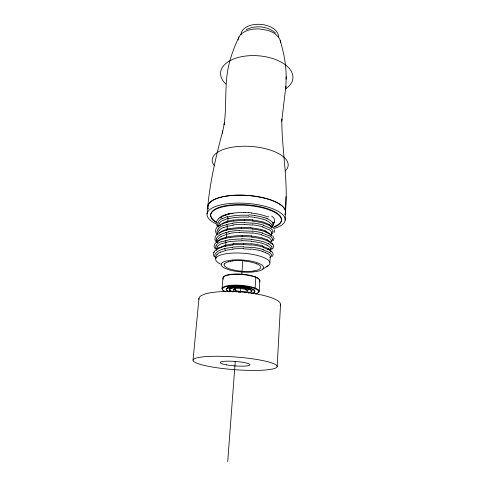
<?xml version="1.0" encoding="UTF-8"?>
<svg xmlns="http://www.w3.org/2000/svg" width="486" height="486" viewBox="0 0 486 486"><rect width="100%" height="100%" fill="white"/><g stroke="black" fill="none" stroke-linecap="round" stroke-linejoin="round"><path stroke-width="0.73" d="M285.944 196.557L285.148 220.237M285.519 211.149C288.392 180.312 281.686 149.779 281.789 119.027L281.734 121.202L285.877 86.186M286.12 79.127C286.479 66.035 283.933 53.071 280.209 40.575M285.798 88.695L286.205 76.594M208.13 208.865L207.747 207.012L208.208 204.825A39.955 14.38 4.3 0 1 214.369 199.491L215.255 199.084A38.333 13.808 4.3 0 1 235.4 195.232L240.102 195.153A40.63 14.592 4.3 0 1 254.646 196.21L260.861 197.267A38.57 13.894 4.3 0 1 279.979 204.357L280.768 204.885A39.694 14.282 4.3 0 1 285.568 211.538L284.99 214.435A39.026 14.045 4.3 0 0 247.362 195.415A39.026 14.045 4.3 0 0 208.154 208.956M277.148 366.651A42.179 6.354 4.3 0 0 215.304 356.268A42.179 6.354 4.3 0 0 212.868 367.124A42.179 6.354 4.3 0 0 277.148 366.651L280.525 304.807M259.19 291.229L259.882 280.629M249.354 287.87L249.081 289.34M227.709 461.7L235.273 361.134M240.442 292.329L240.728 288.55M241.809 274.183L242.836 260.575M269.851 262.379L270.295 256.644L270.076 257.708M235.667 288.174L235.491 290.421A0.844 0.614 -70 0 1 234.787 291.327M232.338 286.667L232.344 286.333M228.268 286.649L229.665 287.026L228.651 286.831M228.377 286.825C226.488 286.473 230.321 287.584 228.62 286.904L228.505 286.6M229.811 286.91L228.742 286.631L229.301 286.454M229.544 286.71L229.884 286.655L229.155 286.582M229.149 286.661L229.878 286.74M230.06 289.553L229.878 291.8A14.173 3.548 4.3 0 1 230.856 286.977A14.173 3.548 4.3 0 1 250.333 288.344A14.173 3.548 4.3 0 1 251.341 293.313M230.388 286.29L230.546 286.6L230.662 286.297M227.922 287.074L228.043 287.001M238.17 39.986L238.687 37.592L240.048 35.326A21.7 12.782 4.3 0 1 244.968 31.554L246.59 30.831A20.612 12.156 4.3 0 1 249.269 29.944A21.542 12.679 4.3 0 1 259.536 28.941L267.822 30.405A21.773 12.818 4.3 0 1 275.447 34.148L278.776 37.501A21.554 12.697 4.3 0 1 280.452 42.446M222.053 288.623L222.953 278.047M219.374 247.641L225.704 245.175L225.941 242.368L230.34 241.469M222.673 238.34L226.391 237.119L226.622 234.337L229.526 233.675M221.318 231.403L227.065 229.119L227.296 226.361L233.292 225.152M227.241 216.72A1.725 1.057 73 0 1 228.001 218.469L227.734 221.197A1.731 1.057 73.2 0 1 226.919 222.211M193.051 360.12L198.968 298.361M207.054 213.919L207.783 206.319M207.747 207.012C210.043 181.193 216.136 155.957 222.752 130.971L222.309 133.128L224.526 122.521L224.082 124.647C227.205 103.652 223.809 81.94 229.799 61.303C231.992 52.907 235.285 44.858 238.954 37.009M216.209 223.05L216.47 221.513L218.396 218.724M215.839 250.071C213.615 251.493 212.595 254.64 214.283 256.863M274.529 222.746L273.904 223.05L272.713 222.23M216.507 238.359L216.428 240.892M218.111 222.327L217.643 223.918L217.807 225.431M271.461 234.374L271.71 232.861M219.119 223.858L218.688 226.348M271.012 242.077L271.255 240.698M270.532 249.883L270.672 248.2M216.191 245.473L215.541 247.35L215.784 248.832M217.212 247.046L216.562 248.844L216.78 250.272M274.061 232.515L274.554 231.184L274.383 229.793M214.587 251.226L213.731 252.58M273.193 240.764L274.11 238.462L272.67 235.722M272.166 256.438C274.232 254.646 272.561 251.736 270.581 250.679M219.235 225.954L219.575 225.516M271.929 226.427L272.889 224.562L272.804 222.485A27.514 9.416 4.3 0 1 272.67 226.573M218.141 229.003L216.975 231.372L217.309 233.614M217.054 254.348L216.428 255.138A26.833 9.088 3.8 0 0 215.851 256.9A27.204 9.222 4.3 0 0 215.966 257.859M219.143 230.589L218.117 232.332L217.983 233.93M272.646 226.567L271.887 227.405M272.178 249.02C274.444 247.568 273.709 244.434 271.674 243.152L272.95 244.482M217.127 234.264L215.11 236.913L215.031 239.884M271.328 241.821L272.239 240.752L272.482 239.294M270.817 249.604L271.929 248.182L271.899 246.767M218.53 225.862C215.48 227.563 214.508 231.871 217.011 234.446M271.401 234.459L272.682 233.067L272.932 231.464M217.278 241.566C215.031 242.854 213.233 245.746 214.587 248.285M270.125 257.598L271.316 256.365L271.528 255.235A29.19 7.545 3.2 0 0 269.578 252.459M262.592 269.305L268.424 265.484M219.97 234.872L223.639 233.237L228.918 231.858M220.237 232.545L223.955 230.886L229.295 229.501M220.899 236.554L226.622 234.337M222.448 218.524L227.254 216.683M222.716 216.234L227.594 214.369A2.096 1.276 72.6 0 0 227.898 214.29A33.971 11.579 4.1 0 1 230.534 213.658L233.802 213.075M223.335 220.219L227.964 218.457M246.25 29.652C255.466 24.938 267.634 26.074 275.447 33.005M220.851 239.829L224.52 238.498L230.097 237.283M220.249 252.191L226.433 250.193L233.037 249.178M224.24 222.412L228.827 220.905L233.651 219.97M222.965 225.832L227.727 224.283L232.812 223.317M223.268 223.499L228.068 221.95L233.116 221.002M223.815 227.551L227.296 226.361M220.571 247.684L222.296 247.052M221.403 241.821L229.787 239.641M222.266 243.553L225.941 242.368M232.618 247.331C226.652 248.182 219.587 248.698 215.401 253.558A28.03 9.507 3.9 0 0 214.83 255.393A28.334 9.605 4.3 0 0 215.905 258.424M227.065 229.119L229.975 228.438M226.391 237.119L230.716 236.208M225.704 245.175L233.395 243.863M254.731 288.55L255.107 288.07L255.836 277.33L255.545 276.947M228.742 286.631L229.495 286.521M232.928 244.956L224.884 246.293A1.75 1.087 74.7 0 0 225.741 245.193M239.507 230.716L252.422 231.251M239.695 232.575L252.07 233.086M241.402 227.29L251.001 227.679M241.244 228.347L252.781 228.949M242.137 235.333L251.651 235.856M242.04 236.415L251.979 236.992M241.937 240.631L251.462 241.165M243.431 212.4L245.114 212.418M241.87 238.766L251.809 239.337M244.652 219.301L252.702 219.818M244.44 224.508L252.52 225.036M244.616 220.34L253.024 220.905M244.434 222.649L252.866 223.208M243.747 243.486L250.679 243.923M243.504 248.826L250.472 249.275M243.753 244.598L250.989 245.078M243.535 246.967L250.806 247.441M248.692 216.683L254.494 217.266M248.565 212.564L251.462 212.801M248.844 214.83L254.895 215.45M260.447 229.252L265.806 230.929M261.122 230.443L266.692 232.211M261.176 242.927L267.179 245.114M261.407 234.811L267.75 237.174M261.96 241.196L268.88 243.857M261.468 237.654L267.482 239.884M262.179 233.08L269.438 235.935M262.203 238.893L268.454 241.232M262.106 251.438L262.962 251.699M262.574 227.005L268.983 229.702M263.363 225.285L270.064 228.134M262.956 249.731L269.329 252.471M227.794 286.746L229.113 287.141M262.835 221.81L269.256 224.556M262.367 246.116L267.883 248.382M263.582 223.013L270.246 225.887M263.169 247.398L269.493 250.169M263.382 219.192L266.431 220.286M264.184 217.479L267.373 218.633M229.538 286.795L230.018 286.874M265.423 252.586L267.61 253.662M267.877 216.628L268.831 217.06M216.653 222.746L215.784 222.211A35.502 12.381 4.3 0 1 224.568 206.483A35.502 12.381 4.3 0 1 271.765 210.93A35.502 12.381 4.3 0 1 272.992 227.6M216.531 224.757L217.236 226.178M215.091 240.023L215.766 241.39M270.969 243.006L271.073 243.352M217.418 242.32L217.534 239.89A27.495 9.787 2.9 0 1 221.1 236.603M225.753 291.734A18.614 4.666 4.3 0 1 228.128 285.634A18.614 4.666 4.3 0 1 253.097 287.39A18.614 4.666 4.3 0 1 255.508 293.823M223.341 279.146A18.517 4.909 4.3 0 1 242.095 274.523A18.517 4.909 4.3 0 1 259.166 281.995M225.322 291.794A18.182 4.55 4.3 0 1 228.718 286.126A18.182 4.55 4.3 0 1 252.441 287.791A18.182 4.55 4.3 0 1 255.873 293.939M229.052 291.788A14.398 3.602 4.3 0 1 230.941 287.098A14.398 3.602 4.3 0 1 250.217 288.453A14.398 3.602 4.3 0 1 252.137 293.41M254.105 289.358A14.149 3.602 4.3 0 1 251.548 290.306M229.483 288.55A14.149 3.602 4.3 0 1 227.557 287.499M223.42 277.664A18.073 4.805 4.3 0 1 242.769 274.268A18.073 4.805 4.3 0 1 259.317 280.872M229.617 288.307A2.934 2.108 -69.6 0 1 229.252 287.39M233.231 291.861A11.208 2.807 4.3 0 1 232.338 287.785A11.208 2.807 4.3 0 1 248.291 288.763A11.208 2.807 4.3 0 1 248.571 292.803M232.782 291.867A10.99 2.752 4.3 0 1 232.849 287.985A10.99 2.752 4.3 0 1 248.31 289.067A10.99 2.752 4.3 0 1 248.401 292.967M236.433 291.807A7.618 1.908 4.3 0 1 234.975 288.818A7.618 1.908 4.3 0 1 246.542 289.735A7.618 1.908 4.3 0 1 244.27 292.432M239.495 292.317A7.618 1.908 4.3 0 1 238.419 292.183M246.457 289.705A0.857 0.626 -69.6 0 1 245.855 289.091M246.876 289.468A6.768 1.701 4.3 0 1 240.157 291.351A6.768 1.701 4.3 0 1 234.853 288.405M230.072 287.232A11.196 2.849 4.3 0 1 229.884 287.019M199.06 299.358A40.915 9.605 4.3 0 1 241.135 292.025A40.915 9.605 4.3 0 1 280.155 305.767M241.05 34.816A18.741 11.19 4.3 0 1 259.937 24.343A18.741 11.19 4.3 0 1 278.448 36.839M214.466 165.823A38.06 16.129 4.3 0 1 251.141 146.45A38.06 16.129 4.3 0 1 285.258 170.932M225.771 83.944A36.274 19.671 4.3 0 1 234.361 58.715A36.274 19.671 4.3 0 1 282.232 62.737A36.274 19.671 4.3 0 1 285.416 88.95M216.665 224.143A39.178 13.699 4.3 0 1 219.8 205.165A39.178 13.699 4.3 0 1 274.462 209.472A39.178 13.699 4.3 0 1 273.582 228.633M228.529 218.7A26.706 8.924 1.3 0 1 248.522 217.163M227.096 229.143A1.737 1.069 73.6 0 1 226.245 230.157M226.573 224.617A1.731 1.063 73.4 0 1 227.333 226.373M226.421 237.138A1.744 1.081 74.1 0 1 225.565 238.17M225.893 232.587A1.744 1.075 74 0 1 226.658 234.343M225.212 240.619A1.75 1.087 74.5 0 1 225.978 242.374M227.454 214.302A27.149 10.091 2.1 0 1 232.217 213.226M227.813 216.926A27.805 9.356 1.5 0 1 248.674 215.316M233.055 224.982A27.307 9.416 1.6 0 1 244.428 224.313M252.714 224.842A27.41 8.62 1.5 0 1 262.902 226.895M269.268 229.678A27.574 7.952 3 0 1 271.747 232.861M219.046 223.846A27.222 10.358 3.6 0 1 223.123 220.152M232.581 223.147A28.437 9.848 1.7 0 1 244.422 222.454M253.06 223.013A28.546 9.058 1.6 0 1 263.691 225.176M270.35 228.11A28.723 8.39 3 0 1 272.968 231.47M218.676 226.95A28.528 10.716 5.6 0 1 217.898 225.431M218.038 222.321A28.352 10.789 3.6 0 1 222.236 218.463M220.948 217.461A29.294 10.024 4.2 0 1 222.078 216.653M223.451 215.899A29.294 10.024 4.2 0 1 227.904 214.296M220.134 218.093A28.322 10.71 2.8 0 1 221.409 217.169M269.973 225.911A28.674 8.341 3.9 0 1 272.014 227.557M252.835 221.094A28.522 8.754 2 0 1 263.218 223.135M233.329 221.16A28.401 9.538 1.5 0 1 244.628 220.541M229.222 233.511A27.568 9.398 1.8 0 1 239.586 232.369M252.252 232.916A27.823 8.432 1.5 0 1 261.705 234.708M268.138 237.138A27.41 7.648 2.8 0 1 271.291 240.698M219.01 230.571A27.447 10.121 3.3 0 1 223.572 227.472M228.614 231.694A28.717 9.823 1.9 0 1 239.398 230.504M252.599 231.087A28.978 8.863 1.6 0 1 262.47 232.976M269.754 235.91A28.601 8.055 3 0 1 272.518 239.3M271.133 241.785A28.82 8.062 5.1 0 1 270.672 242.113M218.08 234.738A28.923 10.577 5.6 0 1 217.406 233.62M218.014 228.985A28.583 10.546 3.3 0 1 222.728 225.747M219.708 225.54A27.362 10.109 2.5 0 1 224.483 222.491M265.004 231.069A26.888 7.521 4.4 0 1 271.279 235.418M250.873 227.837A27.659 8.317 1.8 0 1 260.162 229.362M230.297 228.614A27.35 9.046 1.4 0 1 241.493 227.539M219.447 225.869A28.54 10.443 2.6 0 1 220.595 225.054M221.956 224.289A28.54 10.443 2.6 0 1 223.511 223.584M265.891 232.344A28.048 7.843 4.4 0 1 271.765 235.983M252.647 229.076A28.905 8.663 1.9 0 1 260.891 230.534M229.617 229.678A28.528 9.374 1.5 0 1 241.335 228.596M216.562 238.365A28.644 10.206 3 0 1 220.17 234.92M216.902 242.235A28.559 10.273 4.7 0 1 216.331 240.886M270.994 249.634A28.972 7.964 5.9 0 1 270.574 249.968M268.576 243.881A28.826 7.685 3.8 0 1 271.802 246.767M251.62 239.513A28.911 8.189 2 0 1 261.608 241.311M230.078 239.811A28.625 8.961 1.5 0 1 241.925 238.99M266.808 245.151A27.623 7.254 3.8 0 1 270.556 248.194M251.268 241.342A27.757 7.776 1.9 0 1 260.818 243.043M230.625 241.639A27.489 8.554 1.4 0 1 241.985 240.856M219.569 232.824A27.429 9.945 2.9 0 1 221.525 231.458M267.13 239.92A27.532 7.424 3.7 0 1 270.659 242.66M251.469 236.032A27.69 7.952 1.9 0 1 261.116 237.769M231.008 236.384A27.423 8.742 1.4 0 1 242.192 235.57M219.004 233.523A28.613 10.273 3 0 1 220.444 232.594M268.321 248.972A28.953 8.055 5.9 0 1 267.567 249.245M268.102 241.269A28.717 7.746 3.8 0 1 271.474 243.765M251.791 237.168A28.887 8.268 2 0 1 261.851 239.009M230.394 237.46A28.601 9.046 1.5 0 1 242.089 236.652M224.52 248.717A1.756 1.094 75 0 1 225.291 250.484M232.83 249.02A27.69 8.59 1.5 0 1 243.51 248.65M250.733 249.026A27.587 7.812 1.5 0 1 262.562 251.323M263.017 251.687A26.001 6.834 2.3 0 1 265.471 252.58M267.938 253.643A27.981 7.156 3 0 1 270.313 256.644M217.096 247.034A27.514 9.599 3.5 0 1 221.974 243.462M232.417 247.167A28.838 8.991 1.6 0 1 243.535 246.791M251.068 247.192A28.735 8.219 1.6 0 1 263.412 249.61M216.434 249.828A28.99 9.993 5.6 0 1 215.887 248.838M216.076 245.454A28.65 9.999 3.5 0 1 221.112 241.73M221.847 246.918A30.849 9.684 1.1 0 1 224.429 246.129M232.733 244.798A28.802 9.058 1.6 0 1 243.753 244.428M251.25 244.823A28.704 8.305 1.6 0 1 263.619 247.283M269.742 250.156A29.148 7.624 3.2 0 1 271.036 251.359M216.981 242.259A28.662 10.097 3.5 0 1 220.614 239.762M233.207 243.705A27.611 8.754 1.5 0 1 243.753 243.316M250.934 243.668A27.52 8.001 1.5 0 1 262.817 246.001M268.205 248.364A27.902 7.333 3 0 1 270.629 251.426M217.521 241.937A27.435 9.769 3.5 0 1 222.4 238.255M217.023 249.209A28.328 9.155 6.9 0 1 217.777 248.71M218.214 248.82A27.587 9.356 3.1 0 1 220.529 247.672M217.096 254.354A27.653 9.24 2.8 0 1 220.322 252.21M216.537 250.162A27.173 8.9 6.9 0 1 218.913 247.52M220.413 264.05A27.21 7.891 4.3 0 1 224.362 254.044A27.21 7.891 4.3 0 1 259.846 256.134A27.21 7.891 4.3 0 1 266.152 266.753M231.47 213.469A26.584 9.113 4.3 0 0 227.576 214.18L223.754 215.316A28.17 9.641 4.3 0 0 218.591 218.828M215.833 221.64A35.49 12.405 4.3 0 1 224.04 206.003A35.49 12.405 4.3 0 1 270.769 209.891A35.49 12.405 4.3 0 1 274.402 226.519M274.42 222.333A6.154 2.308 -27 0 1 274.298 222.788M274.359 221.841A14.216 5.656 -18.5 0 1 274.304 222.339M271.698 216.136A25.406 10.097 -7.5 0 1 274.487 221.549M251.329 213.081A28.461 9.714 3.2 0 1 267.373 216.768M245.151 212.619A27.538 9.337 2.8 0 1 248.528 212.765M233.875 213.129A28.2 10.072 2.8 0 1 243.456 212.473M268.983 224.581A27.489 7.995 3.8 0 1 271.796 227.351M252.52 220.012A27.344 8.414 1.9 0 1 262.476 221.938M233.863 220.134A27.234 9.204 1.3 0 1 244.665 219.502M267.008 218.706A27.629 8.28 3.5 0 1 272.494 222.211M254.725 215.596A28.662 9.009 2 0 1 263.904 217.576M266.049 220.346A26.724 8.238 6.4 0 1 272.124 226.707M254.318 217.418A27.514 8.56 1.9 0 1 263.096 219.283M256.76 263.801A18.389 5.2 4.3 0 1 253.886 270.933M253.953 270.963A18.389 5.2 4.5 0 1 233.128 269.906A18.389 5.2 4.5 0 1 224.35 263.88M244.166 261.006A18.389 5.2 4.5 0 1 256.76 263.855M243.073 260.611A18.395 5.923 4.2 0 1 244.239 260.715M232.484 260.867A18.389 5.237 4.2 0 1 243.055 260.751M230.413 261.243A18.383 4.921 3.9 0 1 232.636 260.939M228.262 261.802A18.383 5.036 3.4 0 1 230.534 261.292M224.386 263.953A18.395 5.109 3.6 0 1 228.384 261.839M221.227 264.177L221.27 265.064A21.73 6.16 4.3 0 0 224.55 268.053L228.542 269.645A21.73 6.16 4.3 0 0 237.508 271.571L243.529 272.142A21.73 6.16 4.3 0 0 253.157 271.984L257.914 271.231A21.718 6.154 4.3 0 0 262.896 269.044L263.649 267.343A21.724 6.154 4.3 0 0 260.83 264.287L256.9 262.604A21.712 6.148 4.3 0 0 247.599 260.52L242.295 259.967A21.542 6.099 4.3 0 0 232.047 260.034L225.644 261.164A21.597 6.118 4.3 0 0 221.671 263.321L221.227 264.177M226.355 364.846A14.926 2.248 4.3 0 0 249.889 364.986A14.926 2.248 4.3 0 0 229.003 361.165A14.926 2.248 4.3 0 0 226.355 364.846"/></g></svg>
